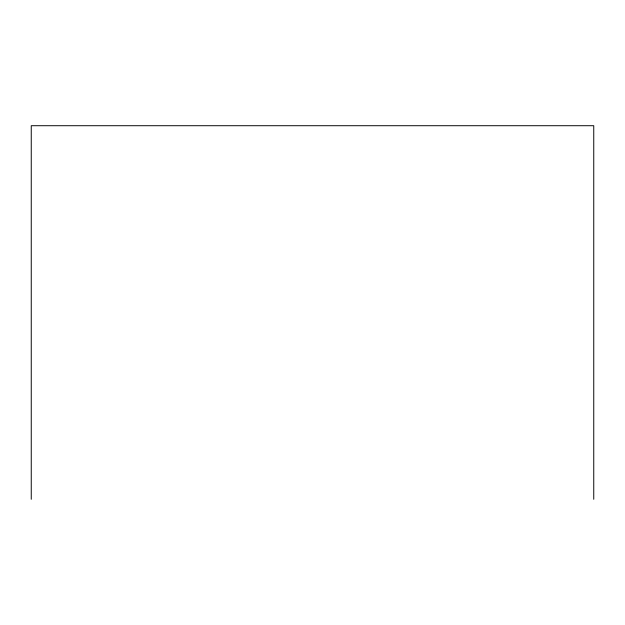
<?xml version="1.0" encoding="UTF-8"?>
<svg xmlns="http://www.w3.org/2000/svg" width="625" height="625" viewBox="0 0 625 625"><rect width="100%" height="100%" fill="white"/><g stroke="black" fill="none" stroke-linecap="round" stroke-linejoin="round"><path stroke-width="0.94" d="M593.75 499.289L593.75 125.711L31.25 125.711L31.25 499.289"/></g></svg>
